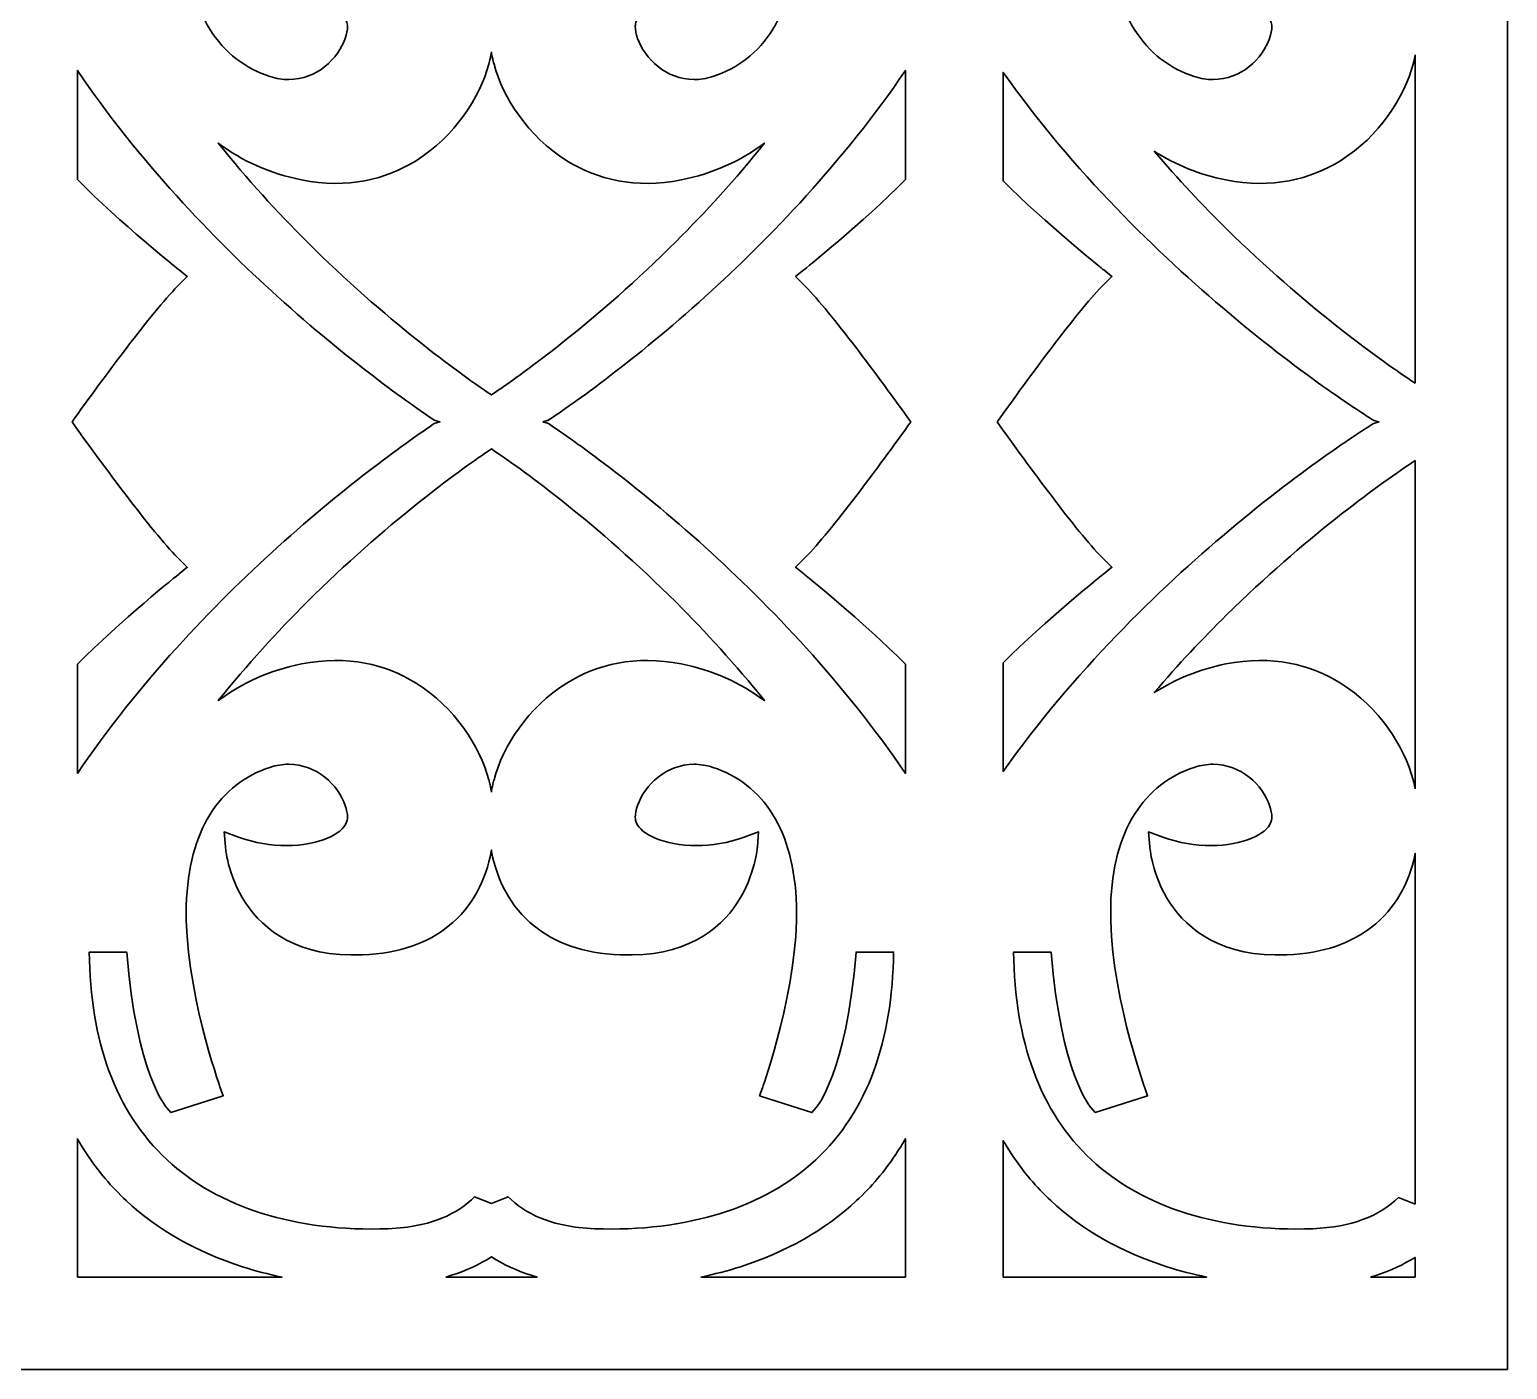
# Model space of a CAD drawing. Header units: centimetres. Extents: x -7.84 to -1.5, y -6.5 to 3.01.
# Drawn here: x -4.671 to -1.5, y -6.5 to -3.624 of the extents above; entities that cross this region are included whole.
import ezdxf

# ---------------------------------------------------------------- set-up
doc = ezdxf.new("R2010")
doc.units = ezdxf.units.CM
doc.header["$MEASUREMENT"] = 0
doc.layers.add('layer 1', color=7, linetype='Continuous')

msp = doc.modelspace()

# ---------------------------------------------------------------- linework, layer by layer
at = {"layer": 'layer 1', "color": 250, "lineweight": 30}
for points, knots in [([(-7.84198, 3.01416), (-7.84198, 3.01416), (-1.49953, 3.01416), (-1.49953, 3.01416), (-1.49953, 3.01416), (-1.49953, 3.01416), (-1.49953, -6.49951), (-1.49953, -6.49951), (-1.49953, -6.49951), (-1.49953, -6.49951), (-7.84198, -6.49951), (-7.84198, -6.49951), (-7.84198, -6.49951), (-7.84198, -6.49951), (-7.84198, 3.01416), (-7.84198, 3.01416)], [0, 0, 0, 0, 0.2, 0.2, 0.2, 0.2, 0.4, 0.4, 0.4, 0.4, 0.6, 0.6, 0.6, 0.6, 1, 1, 1, 1]), ([(-3.67974, -2.78904), (-3.67974, -2.78904), (-3.64377, -2.80317), (-3.64377, -2.80317), (-3.64377, -2.80317), (-3.62613, -2.78557), (-3.6032, -2.76954), (-3.57339, -2.75744), (-3.57339, -2.75744), (-3.54294, -2.74507), (-3.50522, -2.73678), (-3.45851, -2.73495), (-3.45851, -2.73495), (-3.45851, -2.73495), (-3.45859, -2.73495), (-3.45859, -2.73495), (-3.45859, -2.73495), (-3.36002, -2.73123), (-3.26845, -2.74263), (-3.18784, -2.76789), (-3.18784, -2.76789), (-3.10785, -2.79296), (-3.0385, -2.8317), (-2.98371, -2.88287), (-2.98371, -2.88287), (-2.92855, -2.9343), (-2.88695, -2.99816), (-2.8591, -3.07395), (-2.8591, -3.07395), (-2.83203, -3.14761), (-2.81789, -3.23265), (-2.81686, -3.32861), (-2.81686, -3.32861), (-2.81686, -3.32861), (-2.89727, -3.32861), (-2.89727, -3.32861), (-2.89727, -3.32861), (-2.918, -3.06745), (-2.98261, -2.99495), (-2.9828, -2.99473), (-2.9828, -2.99473), (-2.9828, -2.99473), (-2.99195, -2.98412), (-2.99195, -2.98412), (-2.99195, -2.98412), (-2.99195, -2.98412), (-3.00542, -2.98846), (-3.00542, -2.98846), (-3.00542, -2.98846), (-3.00542, -2.98846), (-3.08407, -3.01383), (-3.08407, -3.01383), (-3.08407, -3.01383), (-3.08407, -3.01383), (-3.10426, -3.02034), (-3.10426, -3.02034), (-3.10426, -3.02034), (-3.10426, -3.02034), (-3.09734, -3.03972), (-3.09734, -3.03972), (-3.09734, -3.03972), (-3.09712, -3.04034), (-3.01995, -3.25468), (-3.0251, -3.42871), (-3.0251, -3.42871), (-3.02751, -3.51034), (-3.04578, -3.57473), (-3.07554, -3.62309), (-3.07554, -3.62309), (-3.10713, -3.67441), (-3.15194, -3.70791), (-3.20454, -3.72491), (-3.20454, -3.72491), (-3.21863, -3.72947), (-3.23216, -3.73152), (-3.24497, -3.73152), (-3.24497, -3.73152), (-3.27495, -3.73152), (-3.30141, -3.72029), (-3.32222, -3.70374), (-3.32222, -3.70374), (-3.3434, -3.68689), (-3.35875, -3.66472), (-3.36616, -3.64316), (-3.36616, -3.64316), (-3.36928, -3.63411), (-3.37092, -3.6253), (-3.37092, -3.61724), (-3.37092, -3.61724), (-3.37092, -3.61358), (-3.37027, -3.61015), (-3.36905, -3.60698), (-3.36905, -3.60698), (-3.3639, -3.59367), (-3.34911, -3.58184), (-3.32811, -3.57291), (-3.32811, -3.57291), (-3.30457, -3.56291), (-3.27404, -3.55712), (-3.24031, -3.55712), (-3.24031, -3.55712), (-3.20733, -3.55712), (-3.17177, -3.56267), (-3.13721, -3.57523), (-3.13721, -3.57523), (-3.13721, -3.57523), (-3.10632, -3.58646), (-3.10632, -3.58646), (-3.10632, -3.58646), (-3.10632, -3.58646), (-3.10894, -3.55466), (-3.10894, -3.55466), (-3.10894, -3.55466), (-3.10899, -3.55396), (-3.12605, -3.31162), (-3.40318, -3.32264), (-3.40318, -3.32264), (-3.48401, -3.32582), (-3.54388, -3.34925), (-3.58732, -3.38394), (-3.58732, -3.38394), (-3.64044, -3.42635), (-3.66817, -3.48503), (-3.67933, -3.54406), (-3.67933, -3.54406), (-3.67933, -3.54406), (-3.67974, -3.54771), (-3.67974, -3.54771), (-3.67974, -3.54771), (-3.67974, -3.54771), (-3.68015, -3.54406), (-3.68015, -3.54406), (-3.68015, -3.54406), (-3.69132, -3.48503), (-3.71905, -3.42635), (-3.77217, -3.38394), (-3.77217, -3.38394), (-3.81561, -3.34925), (-3.87548, -3.32582), (-3.95631, -3.32264), (-3.95631, -3.32264), (-4.23343, -3.31162), (-4.25049, -3.55396), (-4.25055, -3.55466), (-4.25055, -3.55466), (-4.25055, -3.55466), (-4.25317, -3.58646), (-4.25317, -3.58646), (-4.25317, -3.58646), (-4.25317, -3.58646), (-4.22228, -3.57523), (-4.22228, -3.57523), (-4.22228, -3.57523), (-4.18772, -3.56267), (-4.15216, -3.55712), (-4.11918, -3.55712), (-4.11918, -3.55712), (-4.08545, -3.55712), (-4.05491, -3.56291), (-4.03138, -3.57291), (-4.03138, -3.57291), (-4.01037, -3.58184), (-3.99559, -3.59367), (-3.99044, -3.60698), (-3.99044, -3.60698), (-3.98921, -3.61015), (-3.98857, -3.61358), (-3.98857, -3.61724), (-3.98857, -3.61724), (-3.98857, -3.6253), (-3.99021, -3.63411), (-3.99333, -3.64316), (-3.99333, -3.64316), (-4.00074, -3.66472), (-4.01609, -3.68689), (-4.03726, -3.70374), (-4.03726, -3.70374), (-4.05808, -3.72029), (-4.08454, -3.73152), (-4.11452, -3.73152), (-4.11452, -3.73152), (-4.12733, -3.73152), (-4.14086, -3.72947), (-4.15495, -3.72491), (-4.15495, -3.72491), (-4.20755, -3.70791), (-4.25236, -3.67441), (-4.28395, -3.62309), (-4.28395, -3.62309), (-4.31371, -3.57473), (-4.33197, -3.51034), (-4.33439, -3.42871), (-4.33439, -3.42871), (-4.33954, -3.25468), (-4.26237, -3.04034), (-4.26215, -3.03972), (-4.26215, -3.03972), (-4.26215, -3.03972), (-4.25523, -3.02034), (-4.25523, -3.02034), (-4.25523, -3.02034), (-4.25523, -3.02034), (-4.27542, -3.01383), (-4.27542, -3.01383), (-4.27542, -3.01383), (-4.27542, -3.01383), (-4.35407, -2.98846), (-4.35407, -2.98846), (-4.35407, -2.98846), (-4.35407, -2.98846), (-4.36754, -2.98412), (-4.36754, -2.98412), (-4.36754, -2.98412), (-4.36754, -2.98412), (-4.37669, -2.99473), (-4.37669, -2.99473), (-4.37669, -2.99473), (-4.37688, -2.99495), (-4.44149, -3.06745), (-4.46222, -3.32861), (-4.46222, -3.32861), (-4.46222, -3.32861), (-4.54263, -3.32861), (-4.54263, -3.32861), (-4.54263, -3.32861), (-4.5416, -3.23265), (-4.52746, -3.14761), (-4.50039, -3.07395), (-4.50039, -3.07395), (-4.47254, -2.99816), (-4.43094, -2.9343), (-4.37578, -2.88287), (-4.37578, -2.88287), (-4.32098, -2.8317), (-4.25163, -2.79296), (-4.17165, -2.76789), (-4.17165, -2.76789), (-4.09104, -2.74263), (-3.99947, -2.73123), (-3.9009, -2.73495), (-3.9009, -2.73495), (-3.9009, -2.73495), (-3.90098, -2.73495), (-3.90098, -2.73495), (-3.90098, -2.73495), (-3.85427, -2.73678), (-3.81655, -2.74507), (-3.7861, -2.75744), (-3.7861, -2.75744), (-3.75629, -2.76954), (-3.73336, -2.78557), (-3.71572, -2.80317), (-3.71572, -2.80317), (-3.71572, -2.80317), (-3.67974, -2.78904), (-3.67974, -2.78904)], [0, 0, 0, 0, 0.0153846, 0.0153846, 0.0153846, 0.0153846, 0.0307692, 0.0307692, 0.0307692, 0.0307692, 0.0461538, 0.0461538, 0.0461538, 0.0461538, 0.0615385, 0.0615385, 0.0615385, 0.0615385, 0.0769231, 0.0769231, 0.0769231, 0.0769231, 0.0923077, 0.0923077, 0.0923077, 0.0923077, 0.1076923, 0.1076923, 0.1076923, 0.1076923, 0.1230769, 0.1230769, 0.1230769, 0.1230769, 0.1384615, 0.1384615, 0.1384615, 0.1384615, 0.1538462, 0.1538462, 0.1538462, 0.1538462, 0.1692308, 0.1692308, 0.1692308, 0.1692308, 0.1846154, 0.1846154, 0.1846154, 0.1846154, 0.2, 0.2, 0.2, 0.2, 0.2153846, 0.2153846, 0.2153846, 0.2153846, 0.2307692, 0.2307692, 0.2307692, 0.2307692, 0.2461538, 0.2461538, 0.2461538, 0.2461538, 0.2615385, 0.2615385, 0.2615385, 0.2615385, 0.2769231, 0.2769231, 0.2769231, 0.2769231, 0.2923077, 0.2923077, 0.2923077, 0.2923077, 0.3076923, 0.3076923, 0.3076923, 0.3076923, 0.3230769, 0.3230769, 0.3230769, 0.3230769, 0.3384615, 0.3384615, 0.3384615, 0.3384615, 0.3538462, 0.3538462, 0.3538462, 0.3538462, 0.3692308, 0.3692308, 0.3692308, 0.3692308, 0.3846154, 0.3846154, 0.3846154, 0.3846154, 0.4, 0.4, 0.4, 0.4, 0.4153846, 0.4153846, 0.4153846, 0.4153846, 0.4307692, 0.4307692, 0.4307692, 0.4307692, 0.4461538, 0.4461538, 0.4461538, 0.4461538, 0.4615385, 0.4615385, 0.4615385, 0.4615385, 0.4769231, 0.4769231, 0.4769231, 0.4769231, 0.4923077, 0.4923077, 0.4923077, 0.4923077, 0.5076923, 0.5076923, 0.5076923, 0.5076923, 0.5230769, 0.5230769, 0.5230769, 0.5230769, 0.5384615, 0.5384615, 0.5384615, 0.5384615, 0.5538462, 0.5538462, 0.5538462, 0.5538462, 0.5692308, 0.5692308, 0.5692308, 0.5692308, 0.5846154, 0.5846154, 0.5846154, 0.5846154, 0.6, 0.6, 0.6, 0.6, 0.6153846, 0.6153846, 0.6153846, 0.6153846, 0.6307692, 0.6307692, 0.6307692, 0.6307692, 0.6461538, 0.6461538, 0.6461538, 0.6461538, 0.6615385, 0.6615385, 0.6615385, 0.6615385, 0.6769231, 0.6769231, 0.6769231, 0.6769231, 0.6923077, 0.6923077, 0.6923077, 0.6923077, 0.7076923, 0.7076923, 0.7076923, 0.7076923, 0.7230769, 0.7230769, 0.7230769, 0.7230769, 0.7384615, 0.7384615, 0.7384615, 0.7384615, 0.7538462, 0.7538462, 0.7538462, 0.7538462, 0.7692308, 0.7692308, 0.7692308, 0.7692308, 0.7846154, 0.7846154, 0.7846154, 0.7846154, 0.8, 0.8, 0.8, 0.8, 0.8153846, 0.8153846, 0.8153846, 0.8153846, 0.8307692, 0.8307692, 0.8307692, 0.8307692, 0.8461538, 0.8461538, 0.8461538, 0.8461538, 0.8615385, 0.8615385, 0.8615385, 0.8615385, 0.8769231, 0.8769231, 0.8769231, 0.8769231, 0.8923077, 0.8923077, 0.8923077, 0.8923077, 0.9076923, 0.9076923, 0.9076923, 0.9076923, 0.9230769, 0.9230769, 0.9230769, 0.9230769, 0.9384615, 0.9384615, 0.9384615, 0.9384615, 0.9538462, 0.9538462, 0.9538462, 0.9538462, 0.9692308, 0.9692308, 0.9692308, 0.9692308, 1, 1, 1, 1]), ([(-1.69773, -3.54044), (-1.69773, -3.54044), (-1.69822, -3.5363), (-1.69822, -3.5363), (-1.69822, -3.5363), (-1.71054, -3.47882), (-1.7389, -3.42235), (-1.79141, -3.38168), (-1.79141, -3.38168), (-1.83458, -3.34824), (-1.89361, -3.32576), (-1.9728, -3.32264), (-1.9728, -3.32264), (-2.24999, -3.31162), (-2.26704, -3.55396), (-2.2671, -3.55466), (-2.2671, -3.55466), (-2.2671, -3.55466), (-2.26972, -3.58646), (-2.26972, -3.58646), (-2.26972, -3.58646), (-2.26972, -3.58646), (-2.23883, -3.57523), (-2.23883, -3.57523), (-2.23883, -3.57523), (-2.20426, -3.56267), (-2.1687, -3.55712), (-2.13573, -3.55712), (-2.13573, -3.55712), (-2.102, -3.55712), (-2.07146, -3.56291), (-2.04793, -3.57291), (-2.04793, -3.57291), (-2.02692, -3.58184), (-2.01214, -3.59367), (-2.00699, -3.60698), (-2.00699, -3.60698), (-2.00576, -3.61015), (-2.00511, -3.61358), (-2.00511, -3.61724), (-2.00511, -3.61724), (-2.00511, -3.6253), (-2.00676, -3.63411), (-2.00988, -3.64318), (-2.00988, -3.64318), (-2.0173, -3.66474), (-2.03265, -3.68691), (-2.05381, -3.70375), (-2.05381, -3.70375), (-2.07462, -3.7203), (-2.10107, -3.73152), (-2.13102, -3.73152), (-2.13102, -3.73152), (-2.14383, -3.73152), (-2.15735, -3.72947), (-2.17144, -3.72491), (-2.17144, -3.72491), (-2.22404, -3.70791), (-2.26884, -3.67441), (-2.30043, -3.62309), (-2.30043, -3.62309), (-2.3302, -3.57473), (-2.34846, -3.51034), (-2.35087, -3.42871), (-2.35087, -3.42871), (-2.35602, -3.25468), (-2.27885, -3.04034), (-2.27863, -3.03972), (-2.27863, -3.03972), (-2.27863, -3.03972), (-2.27171, -3.02034), (-2.27171, -3.02034), (-2.27171, -3.02034), (-2.27171, -3.02034), (-2.29191, -3.01383), (-2.29191, -3.01383), (-2.29191, -3.01383), (-2.29191, -3.01383), (-2.37056, -2.98846), (-2.37056, -2.98846), (-2.37056, -2.98846), (-2.37056, -2.98846), (-2.38402, -2.98412), (-2.38402, -2.98412), (-2.38402, -2.98412), (-2.38402, -2.98412), (-2.39317, -2.99473), (-2.39317, -2.99473), (-2.39317, -2.99473), (-2.39336, -2.99495), (-2.45802, -3.06742), (-2.47871, -3.32861), (-2.47871, -3.32861), (-2.47871, -3.32861), (-2.55912, -3.32861), (-2.55912, -3.32861), (-2.55912, -3.32861), (-2.55808, -3.23272), (-2.54392, -3.14773), (-2.51686, -3.0741), (-2.51686, -3.0741), (-2.48898, -2.99824), (-2.44736, -2.93433), (-2.39227, -2.88287), (-2.39227, -2.88287), (-2.33729, -2.8317), (-2.26782, -2.79296), (-2.18774, -2.76789), (-2.18774, -2.76789), (-2.10708, -2.74262), (-2.01551, -2.73123), (-1.91694, -2.73495), (-1.91694, -2.73495), (-1.91694, -2.73495), (-1.91702, -2.73495), (-1.91702, -2.73495), (-1.91702, -2.73495), (-1.87437, -2.73662), (-1.83924, -2.7437), (-1.8103, -2.75435), (-1.8103, -2.75435), (-1.77752, -2.76642), (-1.75255, -2.7831), (-1.73354, -2.80164), (-1.73354, -2.80164), (-1.73354, -2.80164), (-1.69773, -2.78733), (-1.69773, -2.78733), (-1.69773, -2.78733), (-1.69773, -2.78733), (-1.69773, -3.54044), (-1.69773, -3.54044)], [0, 0, 0, 0, 0.0294118, 0.0294118, 0.0294118, 0.0294118, 0.0588235, 0.0588235, 0.0588235, 0.0588235, 0.0882353, 0.0882353, 0.0882353, 0.0882353, 0.1176471, 0.1176471, 0.1176471, 0.1176471, 0.1470588, 0.1470588, 0.1470588, 0.1470588, 0.1764706, 0.1764706, 0.1764706, 0.1764706, 0.2058824, 0.2058824, 0.2058824, 0.2058824, 0.2352941, 0.2352941, 0.2352941, 0.2352941, 0.2647059, 0.2647059, 0.2647059, 0.2647059, 0.2941176, 0.2941176, 0.2941176, 0.2941176, 0.3235294, 0.3235294, 0.3235294, 0.3235294, 0.3529412, 0.3529412, 0.3529412, 0.3529412, 0.3823529, 0.3823529, 0.3823529, 0.3823529, 0.4117647, 0.4117647, 0.4117647, 0.4117647, 0.4411765, 0.4411765, 0.4411765, 0.4411765, 0.4705882, 0.4705882, 0.4705882, 0.4705882, 0.5, 0.5, 0.5, 0.5, 0.5294118, 0.5294118, 0.5294118, 0.5294118, 0.5588235, 0.5588235, 0.5588235, 0.5588235, 0.5882353, 0.5882353, 0.5882353, 0.5882353, 0.6176471, 0.6176471, 0.6176471, 0.6176471, 0.6470588, 0.6470588, 0.6470588, 0.6470588, 0.6764706, 0.6764706, 0.6764706, 0.6764706, 0.7058824, 0.7058824, 0.7058824, 0.7058824, 0.7352941, 0.7352941, 0.7352941, 0.7352941, 0.7647059, 0.7647059, 0.7647059, 0.7647059, 0.7941176, 0.7941176, 0.7941176, 0.7941176, 0.8235294, 0.8235294, 0.8235294, 0.8235294, 0.8529412, 0.8529412, 0.8529412, 0.8529412, 0.8823529, 0.8823529, 0.8823529, 0.8823529, 0.9117647, 0.9117647, 0.9117647, 0.9117647, 0.9411765, 0.9411765, 0.9411765, 0.9411765, 1, 1, 1, 1]), ([(-3.67974, -3.67185), (-3.67974, -3.67185), (-3.67933, -3.67543), (-3.67933, -3.67543), (-3.67933, -3.67543), (-3.67837, -3.68055), (-3.67759, -3.68445), (-3.67698, -3.68715), (-3.67698, -3.68715), (-3.67627, -3.69024), (-3.67532, -3.69403), (-3.67412, -3.6985), (-3.67412, -3.6985), (-3.65518, -3.76893), (-3.60184, -3.85375), (-3.51795, -3.90568), (-3.51795, -3.90568), (-3.4534, -3.94565), (-3.37096, -3.96642), (-3.27238, -3.94688), (-3.27238, -3.94688), (-3.20547, -3.93362), (-3.14536, -3.90655), (-3.09374, -3.86805), (-3.09374, -3.86805), (-3.15594, -3.94569), (-3.22065, -4.01629), (-3.28361, -4.07909), (-3.28361, -4.07909), (-3.45355, -4.2486), (-3.61062, -4.36122), (-3.67081, -4.40218), (-3.67081, -4.40218), (-3.67081, -4.40218), (-3.67974, -4.40827), (-3.67974, -4.40827), (-3.67974, -4.40827), (-3.67974, -4.40827), (-3.68868, -4.40218), (-3.68868, -4.40218), (-3.68868, -4.40218), (-3.74887, -4.36122), (-3.90594, -4.2486), (-4.07588, -4.07909), (-4.07588, -4.07909), (-4.13884, -4.01629), (-4.20355, -3.94569), (-4.26575, -3.86805), (-4.26575, -3.86805), (-4.21413, -3.90655), (-4.15402, -3.93362), (-4.08711, -3.94688), (-4.08711, -3.94688), (-3.98853, -3.96642), (-3.90609, -3.94565), (-3.84153, -3.90568), (-3.84153, -3.90568), (-3.75765, -3.85375), (-3.70431, -3.76893), (-3.68537, -3.6985), (-3.68537, -3.6985), (-3.68417, -3.69403), (-3.68321, -3.69024), (-3.68251, -3.68715), (-3.68251, -3.68715), (-3.6819, -3.68445), (-3.68111, -3.68055), (-3.68015, -3.67543), (-3.68015, -3.67543), (-3.68015, -3.67543), (-3.67974, -3.67185), (-3.67974, -3.67185)], [0, 0, 0, 0, 0.0526316, 0.0526316, 0.0526316, 0.0526316, 0.1052632, 0.1052632, 0.1052632, 0.1052632, 0.1578947, 0.1578947, 0.1578947, 0.1578947, 0.2105263, 0.2105263, 0.2105263, 0.2105263, 0.2631579, 0.2631579, 0.2631579, 0.2631579, 0.3157895, 0.3157895, 0.3157895, 0.3157895, 0.3684211, 0.3684211, 0.3684211, 0.3684211, 0.4210526, 0.4210526, 0.4210526, 0.4210526, 0.4736842, 0.4736842, 0.4736842, 0.4736842, 0.5263158, 0.5263158, 0.5263158, 0.5263158, 0.5789474, 0.5789474, 0.5789474, 0.5789474, 0.6315789, 0.6315789, 0.6315789, 0.6315789, 0.6842105, 0.6842105, 0.6842105, 0.6842105, 0.7368421, 0.7368421, 0.7368421, 0.7368421, 0.7894737, 0.7894737, 0.7894737, 0.7894737, 0.8421053, 0.8421053, 0.8421053, 0.8421053, 0.8947368, 0.8947368, 0.8947368, 0.8947368, 1, 1, 1, 1]), ([(-1.69773, -4.38315), (-1.69773, -4.38315), (-1.70674, -4.37708), (-1.70674, -4.37708), (-1.70674, -4.37708), (-1.77738, -4.32953), (-1.93485, -4.21683), (-2.10208, -4.05213), (-2.10208, -4.05213), (-2.15365, -4.00133), (-2.20617, -3.94558), (-2.25737, -3.88527), (-2.25737, -3.88527), (-2.21164, -3.91468), (-2.16005, -3.93569), (-2.10359, -3.94688), (-2.10359, -3.94688), (-2.00488, -3.96641), (-1.92245, -3.94566), (-1.85795, -3.90572), (-1.85795, -3.90572), (-1.77408, -3.85378), (-1.72086, -3.76895), (-1.70191, -3.6985), (-1.70191, -3.6985), (-1.7011, -3.69549), (-1.70046, -3.69297), (-1.69995, -3.69087), (-1.69995, -3.69087), (-1.6995, -3.68898), (-1.69892, -3.68638), (-1.69822, -3.68309), (-1.69822, -3.68309), (-1.69822, -3.68309), (-1.69773, -3.67904), (-1.69773, -3.67904), (-1.69773, -3.67904), (-1.69773, -3.67904), (-1.69773, -4.38315), (-1.69773, -4.38315)], [0, 0, 0, 0, 0.0909091, 0.0909091, 0.0909091, 0.0909091, 0.1818182, 0.1818182, 0.1818182, 0.1818182, 0.2727273, 0.2727273, 0.2727273, 0.2727273, 0.3636364, 0.3636364, 0.3636364, 0.3636364, 0.4545455, 0.4545455, 0.4545455, 0.4545455, 0.5454545, 0.5454545, 0.5454545, 0.5454545, 0.6363636, 0.6363636, 0.6363636, 0.6363636, 0.7272727, 0.7272727, 0.7272727, 0.7272727, 0.8181818, 0.8181818, 0.8181818, 0.8181818, 1, 1, 1, 1]), ([(-4.57966, -4.46622), (-4.57966, -4.46622), (-4.57338, -4.45748), (-4.57338, -4.45748), (-4.57338, -4.45748), (-4.53777, -4.40793), (-4.49478, -4.34921), (-4.45385, -4.29607), (-4.45385, -4.29607), (-4.41318, -4.24327), (-4.37478, -4.19625), (-4.34823, -4.16992), (-4.34823, -4.16992), (-4.34823, -4.16992), (-4.33237, -4.1542), (-4.33237, -4.1542), (-4.33237, -4.1542), (-4.33237, -4.1542), (-4.34987, -4.14014), (-4.34987, -4.14014), (-4.34987, -4.14014), (-4.35024, -4.13984), (-4.47751, -4.03795), (-4.56823, -3.94615), (-4.56823, -3.94615), (-4.56823, -3.94615), (-4.56823, -3.71209), (-4.56823, -3.71209), (-4.56823, -3.71209), (-4.43517, -3.90722), (-4.2779, -4.07141), (-4.1388, -4.19714), (-4.1388, -4.19714), (-3.9861, -4.33518), (-3.85499, -4.42711), (-3.8022, -4.46256), (-3.8022, -4.46256), (-3.8022, -4.46256), (-3.79032, -4.46622), (-3.79032, -4.46622), (-3.79032, -4.46622), (-3.79032, -4.46622), (-3.8022, -4.46987), (-3.8022, -4.46987), (-3.8022, -4.46987), (-3.85499, -4.50532), (-3.9861, -4.59725), (-4.1388, -4.73529), (-4.1388, -4.73529), (-4.2779, -4.86103), (-4.43517, -5.02521), (-4.56823, -5.22034), (-4.56823, -5.22034), (-4.56823, -5.22034), (-4.56823, -4.98628), (-4.56823, -4.98628), (-4.56823, -4.98628), (-4.47751, -4.89448), (-4.35024, -4.79259), (-4.34987, -4.79229), (-4.34987, -4.79229), (-4.34987, -4.79229), (-4.33237, -4.77824), (-4.33237, -4.77824), (-4.33237, -4.77824), (-4.33237, -4.77824), (-4.34823, -4.76251), (-4.34823, -4.76251), (-4.34823, -4.76251), (-4.37478, -4.73618), (-4.41318, -4.68917), (-4.45385, -4.63636), (-4.45385, -4.63636), (-4.49478, -4.58323), (-4.53777, -4.52451), (-4.57338, -4.47496), (-4.57338, -4.47496), (-4.57338, -4.47496), (-4.57966, -4.46622), (-4.57966, -4.46622)], [0, 0, 0, 0, 0.047619, 0.047619, 0.047619, 0.047619, 0.0952381, 0.0952381, 0.0952381, 0.0952381, 0.1428571, 0.1428571, 0.1428571, 0.1428571, 0.1904762, 0.1904762, 0.1904762, 0.1904762, 0.2380952, 0.2380952, 0.2380952, 0.2380952, 0.2857143, 0.2857143, 0.2857143, 0.2857143, 0.3333333, 0.3333333, 0.3333333, 0.3333333, 0.3809524, 0.3809524, 0.3809524, 0.3809524, 0.4285714, 0.4285714, 0.4285714, 0.4285714, 0.4761905, 0.4761905, 0.4761905, 0.4761905, 0.5238095, 0.5238095, 0.5238095, 0.5238095, 0.5714286, 0.5714286, 0.5714286, 0.5714286, 0.6190476, 0.6190476, 0.6190476, 0.6190476, 0.6666667, 0.6666667, 0.6666667, 0.6666667, 0.7142857, 0.7142857, 0.7142857, 0.7142857, 0.7619048, 0.7619048, 0.7619048, 0.7619048, 0.8095238, 0.8095238, 0.8095238, 0.8095238, 0.8571429, 0.8571429, 0.8571429, 0.8571429, 0.9047619, 0.9047619, 0.9047619, 0.9047619, 1, 1, 1, 1]), ([(-3.56917, -4.46622), (-3.56917, -4.46622), (-3.55729, -4.46256), (-3.55729, -4.46256), (-3.55729, -4.46256), (-3.5045, -4.42711), (-3.37339, -4.33518), (-3.22069, -4.19714), (-3.22069, -4.19714), (-3.08159, -4.07141), (-2.92432, -3.90722), (-2.79126, -3.71209), (-2.79126, -3.71209), (-2.79126, -3.71209), (-2.79126, -3.94615), (-2.79126, -3.94615), (-2.79126, -3.94615), (-2.88198, -4.03795), (-3.00925, -4.13984), (-3.00962, -4.14014), (-3.00962, -4.14014), (-3.00962, -4.14014), (-3.02712, -4.1542), (-3.02712, -4.1542), (-3.02712, -4.1542), (-3.02712, -4.1542), (-3.01126, -4.16992), (-3.01126, -4.16992), (-3.01126, -4.16992), (-2.98471, -4.19625), (-2.94631, -4.24327), (-2.90564, -4.29607), (-2.90564, -4.29607), (-2.8647, -4.34921), (-2.82172, -4.40793), (-2.78611, -4.45748), (-2.78611, -4.45748), (-2.78611, -4.45748), (-2.77983, -4.46622), (-2.77983, -4.46622), (-2.77983, -4.46622), (-2.77983, -4.46622), (-2.78611, -4.47496), (-2.78611, -4.47496), (-2.78611, -4.47496), (-2.82172, -4.52451), (-2.8647, -4.58323), (-2.90564, -4.63636), (-2.90564, -4.63636), (-2.94631, -4.68917), (-2.98471, -4.73618), (-3.01126, -4.76251), (-3.01126, -4.76251), (-3.01126, -4.76251), (-3.02712, -4.77824), (-3.02712, -4.77824), (-3.02712, -4.77824), (-3.02712, -4.77824), (-3.00962, -4.79229), (-3.00962, -4.79229), (-3.00962, -4.79229), (-3.00925, -4.79259), (-2.88198, -4.89448), (-2.79126, -4.98628), (-2.79126, -4.98628), (-2.79126, -4.98628), (-2.79126, -5.22034), (-2.79126, -5.22034), (-2.79126, -5.22034), (-2.92432, -5.02521), (-3.08159, -4.86103), (-3.22069, -4.73529), (-3.22069, -4.73529), (-3.37339, -4.59725), (-3.5045, -4.50532), (-3.55729, -4.46987), (-3.55729, -4.46987), (-3.55729, -4.46987), (-3.56917, -4.46622), (-3.56917, -4.46622)], [0, 0, 0, 0, 0.047619, 0.047619, 0.047619, 0.047619, 0.0952381, 0.0952381, 0.0952381, 0.0952381, 0.1428571, 0.1428571, 0.1428571, 0.1428571, 0.1904762, 0.1904762, 0.1904762, 0.1904762, 0.2380952, 0.2380952, 0.2380952, 0.2380952, 0.2857143, 0.2857143, 0.2857143, 0.2857143, 0.3333333, 0.3333333, 0.3333333, 0.3333333, 0.3809524, 0.3809524, 0.3809524, 0.3809524, 0.4285714, 0.4285714, 0.4285714, 0.4285714, 0.4761905, 0.4761905, 0.4761905, 0.4761905, 0.5238095, 0.5238095, 0.5238095, 0.5238095, 0.5714286, 0.5714286, 0.5714286, 0.5714286, 0.6190476, 0.6190476, 0.6190476, 0.6190476, 0.6666667, 0.6666667, 0.6666667, 0.6666667, 0.7142857, 0.7142857, 0.7142857, 0.7142857, 0.7619048, 0.7619048, 0.7619048, 0.7619048, 0.8095238, 0.8095238, 0.8095238, 0.8095238, 0.8571429, 0.8571429, 0.8571429, 0.8571429, 0.9047619, 0.9047619, 0.9047619, 0.9047619, 1, 1, 1, 1]), ([(-2.59433, -4.46622), (-2.59433, -4.46622), (-2.58802, -4.4574), (-2.58802, -4.4574), (-2.58802, -4.4574), (-2.55246, -4.40775), (-2.50976, -4.34893), (-2.46916, -4.2958), (-2.46916, -4.2958), (-2.42893, -4.24314), (-2.3909, -4.19626), (-2.36435, -4.17), (-2.36435, -4.17), (-2.36435, -4.17), (-2.34836, -4.15419), (-2.34836, -4.15419), (-2.34836, -4.15419), (-2.34836, -4.15419), (-2.36591, -4.14014), (-2.36591, -4.14014), (-2.36591, -4.14014), (-2.36628, -4.13984), (-2.49153, -4.03979), (-2.58168, -3.94898), (-2.58168, -3.94898), (-2.58168, -3.94898), (-2.58168, -3.71616), (-2.58168, -3.71616), (-2.58168, -3.71616), (-2.42998, -3.93004), (-2.24844, -4.10583), (-2.09698, -4.23309), (-2.09698, -4.23309), (-1.93244, -4.37137), (-1.80327, -4.4525), (-1.78654, -4.46296), (-1.78654, -4.46296), (-1.78654, -4.46296), (-1.77523, -4.46622), (-1.77523, -4.46622), (-1.77523, -4.46622), (-1.77523, -4.46622), (-1.78654, -4.46947), (-1.78654, -4.46947), (-1.78654, -4.46947), (-1.80327, -4.47994), (-1.93244, -4.56107), (-2.09698, -4.69934), (-2.09698, -4.69934), (-2.24844, -4.82661), (-2.42998, -5.00239), (-2.58168, -5.21627), (-2.58168, -5.21627), (-2.58168, -5.21627), (-2.58168, -4.98345), (-2.58168, -4.98345), (-2.58168, -4.98345), (-2.49153, -4.89265), (-2.36628, -4.79259), (-2.36591, -4.79229), (-2.36591, -4.79229), (-2.36591, -4.79229), (-2.34836, -4.77824), (-2.34836, -4.77824), (-2.34836, -4.77824), (-2.34836, -4.77824), (-2.36435, -4.76243), (-2.36435, -4.76243), (-2.36435, -4.76243), (-2.3909, -4.73618), (-2.42893, -4.68929), (-2.46916, -4.63663), (-2.46916, -4.63663), (-2.50976, -4.58351), (-2.55246, -4.52468), (-2.58802, -4.47503), (-2.58802, -4.47503), (-2.58802, -4.47503), (-2.59433, -4.46622), (-2.59433, -4.46622)], [0, 0, 0, 0, 0.047619, 0.047619, 0.047619, 0.047619, 0.0952381, 0.0952381, 0.0952381, 0.0952381, 0.1428571, 0.1428571, 0.1428571, 0.1428571, 0.1904762, 0.1904762, 0.1904762, 0.1904762, 0.2380952, 0.2380952, 0.2380952, 0.2380952, 0.2857143, 0.2857143, 0.2857143, 0.2857143, 0.3333333, 0.3333333, 0.3333333, 0.3333333, 0.3809524, 0.3809524, 0.3809524, 0.3809524, 0.4285714, 0.4285714, 0.4285714, 0.4285714, 0.4761905, 0.4761905, 0.4761905, 0.4761905, 0.5238095, 0.5238095, 0.5238095, 0.5238095, 0.5714286, 0.5714286, 0.5714286, 0.5714286, 0.6190476, 0.6190476, 0.6190476, 0.6190476, 0.6666667, 0.6666667, 0.6666667, 0.6666667, 0.7142857, 0.7142857, 0.7142857, 0.7142857, 0.7619048, 0.7619048, 0.7619048, 0.7619048, 0.8095238, 0.8095238, 0.8095238, 0.8095238, 0.8571429, 0.8571429, 0.8571429, 0.8571429, 0.9047619, 0.9047619, 0.9047619, 0.9047619, 1, 1, 1, 1]), ([(-3.67974, -5.26058), (-3.67974, -5.26058), (-3.67933, -5.257), (-3.67933, -5.257), (-3.67933, -5.257), (-3.67837, -5.25188), (-3.67759, -5.24798), (-3.67698, -5.24528), (-3.67698, -5.24528), (-3.67627, -5.24219), (-3.67532, -5.2384), (-3.67412, -5.23393), (-3.67412, -5.23393), (-3.65518, -5.1635), (-3.60184, -5.07869), (-3.51795, -5.02675), (-3.51795, -5.02675), (-3.4534, -4.98678), (-3.37096, -4.96601), (-3.27238, -4.98555), (-3.27238, -4.98555), (-3.20547, -4.99882), (-3.14536, -5.02588), (-3.09374, -5.06438), (-3.09374, -5.06438), (-3.15594, -4.98674), (-3.22065, -4.91615), (-3.28361, -4.85334), (-3.28361, -4.85334), (-3.45355, -4.68383), (-3.61062, -4.57121), (-3.67081, -4.53025), (-3.67081, -4.53025), (-3.67081, -4.53025), (-3.67974, -4.52417), (-3.67974, -4.52417), (-3.67974, -4.52417), (-3.67974, -4.52417), (-3.68868, -4.53025), (-3.68868, -4.53025), (-3.68868, -4.53025), (-3.74887, -4.57121), (-3.90594, -4.68383), (-4.07588, -4.85334), (-4.07588, -4.85334), (-4.13884, -4.91615), (-4.20355, -4.98674), (-4.26575, -5.06438), (-4.26575, -5.06438), (-4.21413, -5.02588), (-4.15402, -4.99882), (-4.08711, -4.98555), (-4.08711, -4.98555), (-3.98853, -4.96601), (-3.90609, -4.98678), (-3.84153, -5.02675), (-3.84153, -5.02675), (-3.75765, -5.07869), (-3.70431, -5.1635), (-3.68537, -5.23393), (-3.68537, -5.23393), (-3.68417, -5.2384), (-3.68321, -5.24219), (-3.68251, -5.24528), (-3.68251, -5.24528), (-3.6819, -5.24798), (-3.68111, -5.25188), (-3.68015, -5.257), (-3.68015, -5.257), (-3.68015, -5.257), (-3.67974, -5.26058), (-3.67974, -5.26058)], [0, 0, 0, 0, 0.0526316, 0.0526316, 0.0526316, 0.0526316, 0.1052632, 0.1052632, 0.1052632, 0.1052632, 0.1578947, 0.1578947, 0.1578947, 0.1578947, 0.2105263, 0.2105263, 0.2105263, 0.2105263, 0.2631579, 0.2631579, 0.2631579, 0.2631579, 0.3157895, 0.3157895, 0.3157895, 0.3157895, 0.3684211, 0.3684211, 0.3684211, 0.3684211, 0.4210526, 0.4210526, 0.4210526, 0.4210526, 0.4736842, 0.4736842, 0.4736842, 0.4736842, 0.5263158, 0.5263158, 0.5263158, 0.5263158, 0.5789474, 0.5789474, 0.5789474, 0.5789474, 0.6315789, 0.6315789, 0.6315789, 0.6315789, 0.6842105, 0.6842105, 0.6842105, 0.6842105, 0.7368421, 0.7368421, 0.7368421, 0.7368421, 0.7894737, 0.7894737, 0.7894737, 0.7894737, 0.8421053, 0.8421053, 0.8421053, 0.8421053, 0.8947368, 0.8947368, 0.8947368, 0.8947368, 1, 1, 1, 1]), ([(-1.69773, -5.25339), (-1.69773, -5.25339), (-1.69822, -5.24934), (-1.69822, -5.24934), (-1.69822, -5.24934), (-1.69892, -5.24606), (-1.6995, -5.24345), (-1.69995, -5.24156), (-1.69995, -5.24156), (-1.70046, -5.23946), (-1.7011, -5.23694), (-1.70191, -5.23393), (-1.70191, -5.23393), (-1.72086, -5.16349), (-1.77408, -5.07865), (-1.85795, -5.02672), (-1.85795, -5.02672), (-1.92245, -4.98678), (-2.00488, -4.96602), (-2.10359, -4.98555), (-2.10359, -4.98555), (-2.16005, -4.99674), (-2.21164, -5.01775), (-2.25737, -5.04716), (-2.25737, -5.04716), (-2.20617, -4.98685), (-2.15365, -4.9311), (-2.10208, -4.8803), (-2.10208, -4.8803), (-1.93485, -4.7156), (-1.77738, -4.6029), (-1.70674, -4.55535), (-1.70674, -4.55535), (-1.70674, -4.55535), (-1.69773, -4.54929), (-1.69773, -4.54929), (-1.69773, -4.54929), (-1.69773, -4.54929), (-1.69773, -5.25339), (-1.69773, -5.25339)], [0, 0, 0, 0, 0.0909091, 0.0909091, 0.0909091, 0.0909091, 0.1818182, 0.1818182, 0.1818182, 0.1818182, 0.2727273, 0.2727273, 0.2727273, 0.2727273, 0.3636364, 0.3636364, 0.3636364, 0.3636364, 0.4545455, 0.4545455, 0.4545455, 0.4545455, 0.5454545, 0.5454545, 0.5454545, 0.5454545, 0.6363636, 0.6363636, 0.6363636, 0.6363636, 0.7272727, 0.7272727, 0.7272727, 0.7272727, 0.8181818, 0.8181818, 0.8181818, 0.8181818, 1, 1, 1, 1]), ([(-3.67974, -6.1434), (-3.67974, -6.1434), (-3.64377, -6.12926), (-3.64377, -6.12926), (-3.64377, -6.12926), (-3.62613, -6.14687), (-3.6032, -6.16289), (-3.57339, -6.17499), (-3.57339, -6.17499), (-3.54294, -6.18736), (-3.50522, -6.19566), (-3.45851, -6.19748), (-3.45851, -6.19748), (-3.45851, -6.19748), (-3.45859, -6.19748), (-3.45859, -6.19748), (-3.45859, -6.19748), (-3.36002, -6.2012), (-3.26845, -6.18981), (-3.18784, -6.16455), (-3.18784, -6.16455), (-3.10785, -6.13947), (-3.0385, -6.10073), (-2.98371, -6.04956), (-2.98371, -6.04956), (-2.92855, -5.99813), (-2.88695, -5.93427), (-2.8591, -5.85848), (-2.8591, -5.85848), (-2.83203, -5.78482), (-2.81789, -5.69979), (-2.81686, -5.60382), (-2.81686, -5.60382), (-2.81686, -5.60382), (-2.89727, -5.60382), (-2.89727, -5.60382), (-2.89727, -5.60382), (-2.918, -5.86498), (-2.98261, -5.93748), (-2.9828, -5.9377), (-2.9828, -5.9377), (-2.9828, -5.9377), (-2.99195, -5.94832), (-2.99195, -5.94832), (-2.99195, -5.94832), (-2.99195, -5.94832), (-3.00542, -5.94398), (-3.00542, -5.94398), (-3.00542, -5.94398), (-3.00542, -5.94398), (-3.08407, -5.91861), (-3.08407, -5.91861), (-3.08407, -5.91861), (-3.08407, -5.91861), (-3.10426, -5.91209), (-3.10426, -5.91209), (-3.10426, -5.91209), (-3.10426, -5.91209), (-3.09734, -5.89272), (-3.09734, -5.89272), (-3.09734, -5.89272), (-3.09712, -5.89209), (-3.01995, -5.67775), (-3.0251, -5.50372), (-3.0251, -5.50372), (-3.02751, -5.4221), (-3.04578, -5.3577), (-3.07554, -5.30935), (-3.07554, -5.30935), (-3.10713, -5.25803), (-3.15194, -5.22452), (-3.20454, -5.20752), (-3.20454, -5.20752), (-3.21863, -5.20297), (-3.23216, -5.20091), (-3.24497, -5.20091), (-3.24497, -5.20091), (-3.27495, -5.20091), (-3.30141, -5.21214), (-3.32222, -5.2287), (-3.32222, -5.2287), (-3.3434, -5.24554), (-3.35875, -5.26771), (-3.36616, -5.28927), (-3.36616, -5.28927), (-3.36928, -5.29833), (-3.37092, -5.30714), (-3.37092, -5.31519), (-3.37092, -5.31519), (-3.37092, -5.31885), (-3.37027, -5.32228), (-3.36905, -5.32546), (-3.36905, -5.32546), (-3.3639, -5.33876), (-3.34911, -5.35059), (-3.32811, -5.35952), (-3.32811, -5.35952), (-3.30457, -5.36952), (-3.27404, -5.37531), (-3.24031, -5.37531), (-3.24031, -5.37531), (-3.20733, -5.37531), (-3.17177, -5.36976), (-3.13721, -5.3572), (-3.13721, -5.3572), (-3.13721, -5.3572), (-3.10632, -5.34597), (-3.10632, -5.34597), (-3.10632, -5.34597), (-3.10632, -5.34597), (-3.10894, -5.37777), (-3.10894, -5.37777), (-3.10894, -5.37777), (-3.10899, -5.37847), (-3.12605, -5.62081), (-3.40318, -5.6098), (-3.40318, -5.6098), (-3.48401, -5.60661), (-3.54388, -5.58319), (-3.58732, -5.5485), (-3.58732, -5.5485), (-3.64044, -5.50608), (-3.66817, -5.4474), (-3.67933, -5.38838), (-3.67933, -5.38838), (-3.67933, -5.38838), (-3.67974, -5.38473), (-3.67974, -5.38473), (-3.67974, -5.38473), (-3.67974, -5.38473), (-3.68015, -5.38838), (-3.68015, -5.38838), (-3.68015, -5.38838), (-3.69132, -5.4474), (-3.71905, -5.50608), (-3.77217, -5.5485), (-3.77217, -5.5485), (-3.81561, -5.58319), (-3.87548, -5.60661), (-3.95631, -5.6098), (-3.95631, -5.6098), (-4.23343, -5.62081), (-4.25049, -5.37847), (-4.25055, -5.37777), (-4.25055, -5.37777), (-4.25055, -5.37777), (-4.25317, -5.34597), (-4.25317, -5.34597), (-4.25317, -5.34597), (-4.25317, -5.34597), (-4.22228, -5.3572), (-4.22228, -5.3572), (-4.22228, -5.3572), (-4.18772, -5.36976), (-4.15216, -5.37531), (-4.11918, -5.37531), (-4.11918, -5.37531), (-4.08545, -5.37531), (-4.05491, -5.36952), (-4.03138, -5.35952), (-4.03138, -5.35952), (-4.01037, -5.35059), (-3.99559, -5.33876), (-3.99044, -5.32546), (-3.99044, -5.32546), (-3.98921, -5.32228), (-3.98857, -5.31885), (-3.98857, -5.31519), (-3.98857, -5.31519), (-3.98857, -5.30714), (-3.99021, -5.29833), (-3.99333, -5.28927), (-3.99333, -5.28927), (-4.00074, -5.26771), (-4.01609, -5.24554), (-4.03726, -5.2287), (-4.03726, -5.2287), (-4.05808, -5.21214), (-4.08454, -5.20091), (-4.11452, -5.20091), (-4.11452, -5.20091), (-4.12733, -5.20091), (-4.14086, -5.20297), (-4.15495, -5.20752), (-4.15495, -5.20752), (-4.20755, -5.22452), (-4.25236, -5.25803), (-4.28395, -5.30935), (-4.28395, -5.30935), (-4.31371, -5.3577), (-4.33197, -5.4221), (-4.33439, -5.50372), (-4.33439, -5.50372), (-4.33954, -5.67775), (-4.26237, -5.89209), (-4.26215, -5.89272), (-4.26215, -5.89272), (-4.26215, -5.89272), (-4.25523, -5.91209), (-4.25523, -5.91209), (-4.25523, -5.91209), (-4.25523, -5.91209), (-4.27542, -5.91861), (-4.27542, -5.91861), (-4.27542, -5.91861), (-4.27542, -5.91861), (-4.35407, -5.94398), (-4.35407, -5.94398), (-4.35407, -5.94398), (-4.35407, -5.94398), (-4.36754, -5.94832), (-4.36754, -5.94832), (-4.36754, -5.94832), (-4.36754, -5.94832), (-4.37669, -5.9377), (-4.37669, -5.9377), (-4.37669, -5.9377), (-4.37688, -5.93748), (-4.44149, -5.86498), (-4.46222, -5.60382), (-4.46222, -5.60382), (-4.46222, -5.60382), (-4.54263, -5.60382), (-4.54263, -5.60382), (-4.54263, -5.60382), (-4.5416, -5.69979), (-4.52746, -5.78482), (-4.50039, -5.85848), (-4.50039, -5.85848), (-4.47254, -5.93427), (-4.43094, -5.99813), (-4.37578, -6.04956), (-4.37578, -6.04956), (-4.32098, -6.10073), (-4.25163, -6.13947), (-4.17165, -6.16455), (-4.17165, -6.16455), (-4.09104, -6.18981), (-3.99947, -6.2012), (-3.9009, -6.19748), (-3.9009, -6.19748), (-3.9009, -6.19748), (-3.90098, -6.19748), (-3.90098, -6.19748), (-3.90098, -6.19748), (-3.85427, -6.19566), (-3.81655, -6.18736), (-3.7861, -6.17499), (-3.7861, -6.17499), (-3.75629, -6.16289), (-3.73336, -6.14687), (-3.71572, -6.12926), (-3.71572, -6.12926), (-3.71572, -6.12926), (-3.67974, -6.1434), (-3.67974, -6.1434)], [0, 0, 0, 0, 0.0153846, 0.0153846, 0.0153846, 0.0153846, 0.0307692, 0.0307692, 0.0307692, 0.0307692, 0.0461538, 0.0461538, 0.0461538, 0.0461538, 0.0615385, 0.0615385, 0.0615385, 0.0615385, 0.0769231, 0.0769231, 0.0769231, 0.0769231, 0.0923077, 0.0923077, 0.0923077, 0.0923077, 0.1076923, 0.1076923, 0.1076923, 0.1076923, 0.1230769, 0.1230769, 0.1230769, 0.1230769, 0.1384615, 0.1384615, 0.1384615, 0.1384615, 0.1538462, 0.1538462, 0.1538462, 0.1538462, 0.1692308, 0.1692308, 0.1692308, 0.1692308, 0.1846154, 0.1846154, 0.1846154, 0.1846154, 0.2, 0.2, 0.2, 0.2, 0.2153846, 0.2153846, 0.2153846, 0.2153846, 0.2307692, 0.2307692, 0.2307692, 0.2307692, 0.2461538, 0.2461538, 0.2461538, 0.2461538, 0.2615385, 0.2615385, 0.2615385, 0.2615385, 0.2769231, 0.2769231, 0.2769231, 0.2769231, 0.2923077, 0.2923077, 0.2923077, 0.2923077, 0.3076923, 0.3076923, 0.3076923, 0.3076923, 0.3230769, 0.3230769, 0.3230769, 0.3230769, 0.3384615, 0.3384615, 0.3384615, 0.3384615, 0.3538462, 0.3538462, 0.3538462, 0.3538462, 0.3692308, 0.3692308, 0.3692308, 0.3692308, 0.3846154, 0.3846154, 0.3846154, 0.3846154, 0.4, 0.4, 0.4, 0.4, 0.4153846, 0.4153846, 0.4153846, 0.4153846, 0.4307692, 0.4307692, 0.4307692, 0.4307692, 0.4461538, 0.4461538, 0.4461538, 0.4461538, 0.4615385, 0.4615385, 0.4615385, 0.4615385, 0.4769231, 0.4769231, 0.4769231, 0.4769231, 0.4923077, 0.4923077, 0.4923077, 0.4923077, 0.5076923, 0.5076923, 0.5076923, 0.5076923, 0.5230769, 0.5230769, 0.5230769, 0.5230769, 0.5384615, 0.5384615, 0.5384615, 0.5384615, 0.5538462, 0.5538462, 0.5538462, 0.5538462, 0.5692308, 0.5692308, 0.5692308, 0.5692308, 0.5846154, 0.5846154, 0.5846154, 0.5846154, 0.6, 0.6, 0.6, 0.6, 0.6153846, 0.6153846, 0.6153846, 0.6153846, 0.6307692, 0.6307692, 0.6307692, 0.6307692, 0.6461538, 0.6461538, 0.6461538, 0.6461538, 0.6615385, 0.6615385, 0.6615385, 0.6615385, 0.6769231, 0.6769231, 0.6769231, 0.6769231, 0.6923077, 0.6923077, 0.6923077, 0.6923077, 0.7076923, 0.7076923, 0.7076923, 0.7076923, 0.7230769, 0.7230769, 0.7230769, 0.7230769, 0.7384615, 0.7384615, 0.7384615, 0.7384615, 0.7538462, 0.7538462, 0.7538462, 0.7538462, 0.7692308, 0.7692308, 0.7692308, 0.7692308, 0.7846154, 0.7846154, 0.7846154, 0.7846154, 0.8, 0.8, 0.8, 0.8, 0.8153846, 0.8153846, 0.8153846, 0.8153846, 0.8307692, 0.8307692, 0.8307692, 0.8307692, 0.8461538, 0.8461538, 0.8461538, 0.8461538, 0.8615385, 0.8615385, 0.8615385, 0.8615385, 0.8769231, 0.8769231, 0.8769231, 0.8769231, 0.8923077, 0.8923077, 0.8923077, 0.8923077, 0.9076923, 0.9076923, 0.9076923, 0.9076923, 0.9230769, 0.9230769, 0.9230769, 0.9230769, 0.9384615, 0.9384615, 0.9384615, 0.9384615, 0.9538462, 0.9538462, 0.9538462, 0.9538462, 0.9692308, 0.9692308, 0.9692308, 0.9692308, 1, 1, 1, 1]), ([(-1.69773, -6.1451), (-1.69773, -6.1451), (-1.73354, -6.1308), (-1.73354, -6.1308), (-1.73354, -6.1308), (-1.75255, -6.14933), (-1.77752, -6.16601), (-1.8103, -6.17809), (-1.8103, -6.17809), (-1.83924, -6.18873), (-1.87437, -6.19581), (-1.91702, -6.19748), (-1.91702, -6.19748), (-1.91702, -6.19748), (-1.91694, -6.19748), (-1.91694, -6.19748), (-1.91694, -6.19748), (-2.01551, -6.2012), (-2.10708, -6.18981), (-2.18774, -6.16455), (-2.18774, -6.16455), (-2.26782, -6.13948), (-2.33729, -6.10073), (-2.39227, -6.04956), (-2.39227, -6.04956), (-2.44736, -5.9981), (-2.48898, -5.9342), (-2.51686, -5.85834), (-2.51686, -5.85834), (-2.54392, -5.7847), (-2.55808, -5.69971), (-2.55912, -5.60382), (-2.55912, -5.60382), (-2.55912, -5.60382), (-2.47871, -5.60382), (-2.47871, -5.60382), (-2.47871, -5.60382), (-2.45802, -5.86501), (-2.39336, -5.93749), (-2.39317, -5.9377), (-2.39317, -5.9377), (-2.39317, -5.9377), (-2.38402, -5.94832), (-2.38402, -5.94832), (-2.38402, -5.94832), (-2.38402, -5.94832), (-2.37056, -5.94398), (-2.37056, -5.94398), (-2.37056, -5.94398), (-2.37056, -5.94398), (-2.29191, -5.91861), (-2.29191, -5.91861), (-2.29191, -5.91861), (-2.29191, -5.91861), (-2.27171, -5.91209), (-2.27171, -5.91209), (-2.27171, -5.91209), (-2.27171, -5.91209), (-2.27863, -5.89272), (-2.27863, -5.89272), (-2.27863, -5.89272), (-2.27885, -5.89209), (-2.35602, -5.67775), (-2.35087, -5.50372), (-2.35087, -5.50372), (-2.34846, -5.42209), (-2.3302, -5.3577), (-2.30043, -5.30934), (-2.30043, -5.30934), (-2.26884, -5.25803), (-2.22404, -5.22452), (-2.17144, -5.20752), (-2.17144, -5.20752), (-2.15735, -5.20297), (-2.14383, -5.20091), (-2.13102, -5.20091), (-2.13102, -5.20091), (-2.10107, -5.20091), (-2.07462, -5.21214), (-2.05381, -5.22868), (-2.05381, -5.22868), (-2.03265, -5.24552), (-2.0173, -5.2677), (-2.00988, -5.28925), (-2.00988, -5.28925), (-2.00676, -5.29832), (-2.00511, -5.30713), (-2.00511, -5.31519), (-2.00511, -5.31519), (-2.00511, -5.31885), (-2.00576, -5.32228), (-2.00699, -5.32546), (-2.00699, -5.32546), (-2.01214, -5.33877), (-2.02692, -5.35059), (-2.04793, -5.35952), (-2.04793, -5.35952), (-2.07146, -5.36952), (-2.102, -5.37531), (-2.13573, -5.37531), (-2.13573, -5.37531), (-2.1687, -5.37531), (-2.20426, -5.36976), (-2.23883, -5.3572), (-2.23883, -5.3572), (-2.23883, -5.3572), (-2.26972, -5.34597), (-2.26972, -5.34597), (-2.26972, -5.34597), (-2.26972, -5.34597), (-2.2671, -5.37777), (-2.2671, -5.37777), (-2.2671, -5.37777), (-2.26704, -5.37847), (-2.24999, -5.62081), (-1.9728, -5.6098), (-1.9728, -5.6098), (-1.89361, -5.60667), (-1.83458, -5.58419), (-1.79141, -5.55075), (-1.79141, -5.55075), (-1.7389, -5.51008), (-1.71054, -5.45362), (-1.69822, -5.39613), (-1.69822, -5.39613), (-1.69822, -5.39613), (-1.69773, -5.392), (-1.69773, -5.392), (-1.69773, -5.392), (-1.69773, -5.392), (-1.69773, -6.1451), (-1.69773, -6.1451)], [0, 0, 0, 0, 0.0294118, 0.0294118, 0.0294118, 0.0294118, 0.0588235, 0.0588235, 0.0588235, 0.0588235, 0.0882353, 0.0882353, 0.0882353, 0.0882353, 0.1176471, 0.1176471, 0.1176471, 0.1176471, 0.1470588, 0.1470588, 0.1470588, 0.1470588, 0.1764706, 0.1764706, 0.1764706, 0.1764706, 0.2058824, 0.2058824, 0.2058824, 0.2058824, 0.2352941, 0.2352941, 0.2352941, 0.2352941, 0.2647059, 0.2647059, 0.2647059, 0.2647059, 0.2941176, 0.2941176, 0.2941176, 0.2941176, 0.3235294, 0.3235294, 0.3235294, 0.3235294, 0.3529412, 0.3529412, 0.3529412, 0.3529412, 0.3823529, 0.3823529, 0.3823529, 0.3823529, 0.4117647, 0.4117647, 0.4117647, 0.4117647, 0.4411765, 0.4411765, 0.4411765, 0.4411765, 0.4705882, 0.4705882, 0.4705882, 0.4705882, 0.5, 0.5, 0.5, 0.5, 0.5294118, 0.5294118, 0.5294118, 0.5294118, 0.5588235, 0.5588235, 0.5588235, 0.5588235, 0.5882353, 0.5882353, 0.5882353, 0.5882353, 0.6176471, 0.6176471, 0.6176471, 0.6176471, 0.6470588, 0.6470588, 0.6470588, 0.6470588, 0.6764706, 0.6764706, 0.6764706, 0.6764706, 0.7058824, 0.7058824, 0.7058824, 0.7058824, 0.7352941, 0.7352941, 0.7352941, 0.7352941, 0.7647059, 0.7647059, 0.7647059, 0.7647059, 0.7941176, 0.7941176, 0.7941176, 0.7941176, 0.8235294, 0.8235294, 0.8235294, 0.8235294, 0.8529412, 0.8529412, 0.8529412, 0.8529412, 0.8823529, 0.8823529, 0.8823529, 0.8823529, 0.9117647, 0.9117647, 0.9117647, 0.9117647, 0.9411765, 0.9411765, 0.9411765, 0.9411765, 1, 1, 1, 1]), ([(-4.56823, -6.30131), (-4.56823, -6.30131), (-4.56823, -6.00452), (-4.56823, -6.00452), (-4.56823, -6.00452), (-4.56161, -6.01601), (-4.55465, -6.02723), (-4.54735, -6.03818), (-4.54735, -6.03818), (-4.52328, -6.07427), (-4.49538, -6.10744), (-4.46328, -6.13727), (-4.46328, -6.13727), (-4.39518, -6.20049), (-4.31061, -6.24828), (-4.21417, -6.27911), (-4.21417, -6.27911), (-4.18667, -6.2879), (-4.15821, -6.29531), (-4.12889, -6.30131), (-4.12889, -6.30131), (-4.12889, -6.30131), (-4.56823, -6.30131), (-4.56823, -6.30131)], [0, 0, 0, 0, 0.1428571, 0.1428571, 0.1428571, 0.1428571, 0.2857143, 0.2857143, 0.2857143, 0.2857143, 0.4285714, 0.4285714, 0.4285714, 0.4285714, 0.5714286, 0.5714286, 0.5714286, 0.5714286, 0.7142857, 0.7142857, 0.7142857, 0.7142857, 1, 1, 1, 1]), ([(-3.23061, -6.30131), (-3.20128, -6.29531), (-3.17282, -6.2879), (-3.14531, -6.27911), (-3.14531, -6.27911), (-3.04888, -6.24828), (-2.96431, -6.20049), (-2.89621, -6.13727), (-2.89621, -6.13727), (-2.86411, -6.10744), (-2.83621, -6.07427), (-2.81214, -6.03818), (-2.81214, -6.03818), (-2.80484, -6.02723), (-2.79788, -6.01601), (-2.79126, -6.00452), (-2.79126, -6.00452), (-2.79126, -6.00452), (-2.79126, -6.30131), (-2.79126, -6.30131), (-2.79126, -6.30131), (-2.79126, -6.30131), (-3.23061, -6.30131), (-3.23061, -6.30131)], [0, 0, 0, 0, 0.1428571, 0.1428571, 0.1428571, 0.1428571, 0.2857143, 0.2857143, 0.2857143, 0.2857143, 0.4285714, 0.4285714, 0.4285714, 0.4285714, 0.5714286, 0.5714286, 0.5714286, 0.5714286, 0.7142857, 0.7142857, 0.7142857, 0.7142857, 1, 1, 1, 1]), ([(-2.58168, -6.30131), (-2.58168, -6.30131), (-2.58168, -6.29908), (-2.58168, -6.29908), (-2.58168, -6.29908), (-2.58168, -6.29908), (-2.58168, -6.00823), (-2.58168, -6.00823), (-2.58168, -6.00823), (-2.5753, -6.01918), (-2.56862, -6.02989), (-2.56162, -6.04035), (-2.56162, -6.04035), (-2.53793, -6.07576), (-2.51067, -6.10822), (-2.47939, -6.13727), (-2.47939, -6.13727), (-2.41153, -6.20047), (-2.32704, -6.24826), (-2.23057, -6.27908), (-2.23057, -6.27908), (-2.20304, -6.28788), (-2.17454, -6.2953), (-2.14517, -6.30131), (-2.14517, -6.30131), (-2.14517, -6.30131), (-2.58168, -6.30131), (-2.58168, -6.30131)], [0, 0, 0, 0, 0.125, 0.125, 0.125, 0.125, 0.25, 0.25, 0.25, 0.25, 0.375, 0.375, 0.375, 0.375, 0.5, 0.5, 0.5, 0.5, 0.625, 0.625, 0.625, 0.625, 0.75, 0.75, 0.75, 0.75, 1, 1, 1, 1]), ([(-3.77772, -6.30131), (-3.7439, -6.29165), (-3.71482, -6.27878), (-3.68982, -6.26398), (-3.68982, -6.26398), (-3.68982, -6.26398), (-3.67974, -6.25801), (-3.67974, -6.25801), (-3.67974, -6.25801), (-3.67974, -6.25801), (-3.66966, -6.26398), (-3.66966, -6.26398), (-3.66966, -6.26398), (-3.64467, -6.27878), (-3.61559, -6.29165), (-3.58177, -6.30131), (-3.58177, -6.30131), (-3.58177, -6.30131), (-3.77772, -6.30131), (-3.77772, -6.30131)], [0, 0, 0, 0, 0.1666667, 0.1666667, 0.1666667, 0.1666667, 0.3333333, 0.3333333, 0.3333333, 0.3333333, 0.5, 0.5, 0.5, 0.5, 0.6666667, 0.6666667, 0.6666667, 0.6666667, 1, 1, 1, 1]), ([(-1.79368, -6.30131), (-1.7609, -6.29192), (-1.73249, -6.27945), (-1.70789, -6.26507), (-1.70789, -6.26507), (-1.70789, -6.26507), (-1.69773, -6.25914), (-1.69773, -6.25914), (-1.69773, -6.25914), (-1.69773, -6.25914), (-1.69773, -6.30131), (-1.69773, -6.30131), (-1.69773, -6.30131), (-1.69773, -6.30131), (-1.79368, -6.30131), (-1.79368, -6.30131)], [0, 0, 0, 0, 0.2, 0.2, 0.2, 0.2, 0.4, 0.4, 0.4, 0.4, 0.6, 0.6, 0.6, 0.6, 1, 1, 1, 1])]:
    msp.add_open_spline(points, degree=3, knots=knots, dxfattribs=at)

doc.saveas('drawing.dxf')
